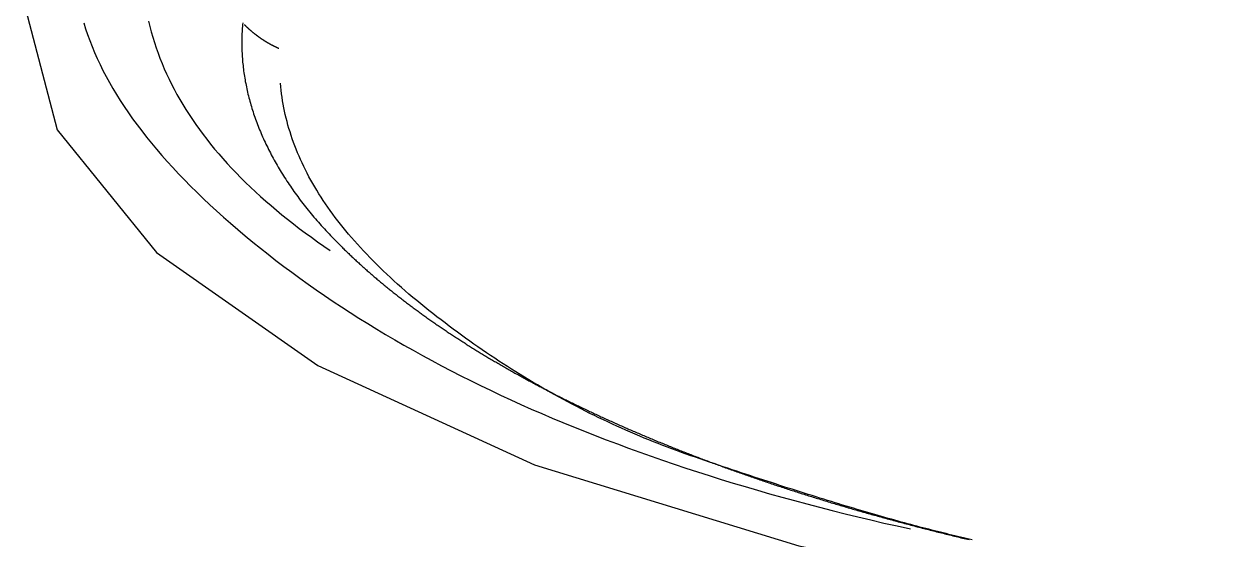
# Model space of a CAD drawing. Extents: x -120222 to -41942, y -19134 to 30932.
# Drawn here: x -81597.01 to -81591.57, y 10152.01 to 10154.37 of the extents above; entities that cross this region are included whole.
import ezdxf

# ---------------------------------------------------------------- set-up
doc = ezdxf.new("R2010")
doc.units = 0
doc.header["$LTSCALE"] = 150
doc.header["$MEASUREMENT"] = 0
doc.layers.get('0').update_dxf_attribs({"linetype": 'CONTINUOUS'})
doc.layers.add('____-568', color=7, linetype='CONTINUOUS')

# ---------------------------------------------------------------- blocks, each defined once
blk = doc.blocks.new('____-172')
at = {"color": 1, "linetype": 'Continuous'}
blk.add_lwpolyline([(-88021.0584, 5608.5385), (-88022.5592, 5608.7091), (-88024.1199, 5608.7667), (-88025.6806, 5608.7091), (-88027.1814, 5608.5385), (-88028.5645, 5608.2616), (-88029.7768, 5607.8889), (-88030.7717, 5607.4348), (-88031.5109, 5606.9167), (-88031.9662, 5606.3545), (-88032.1199, 5605.7698), (-88031.9662, 5605.1852), (-88031.5109, 5604.623), (-88030.7717, 5604.1048), (-88029.7768, 5603.6507), (-88028.5645, 5603.278), (-88027.1814, 5603.0011), (-88025.6806, 5602.8305), (-88024.1199, 5602.773), (-88022.5592, 5602.8305), (-88021.0584, 5603.0011)], dxfattribs=at)
at = {"color": 1, "linetype": 'Continuous', "flags": 128}
for points in [[(-88031.5478, 5605.684), (-88031.5418, 5605.6594), (-88031.5352, 5605.6349), (-88031.5282, 5605.6105), (-88031.5207, 5605.5861), (-88031.5126, 5605.5619), (-88031.504, 5605.5378), (-88031.495, 5605.5138), (-88031.4854, 5605.4899), (-88031.4753, 5605.466), (-88031.4647, 5605.4423), (-88031.4536, 5605.4187), (-88031.4419, 5605.3951), (-88031.4298, 5605.3717), (-88031.4172, 5605.3484), (-88031.404, 5605.3251), (-88031.3903, 5605.302), (-88031.3762, 5605.2789), (-88031.3615, 5605.256), (-88031.3463, 5605.2331), (-88031.3306, 5605.2104), (-88031.3144, 5605.1877), (-88031.2977, 5605.1651), (-88031.2804, 5605.1427), (-88031.2627, 5605.1203), (-88031.2444, 5605.098), (-88031.2257, 5605.0759), (-88031.2064, 5605.0538), (-88031.1866, 5605.0318), (-88031.1663, 5605.0099), (-88031.1455, 5604.9881), (-88031.1242, 5604.9664), (-88031.1024, 5604.9448), (-88031.0801, 5604.9233), (-88031.0572, 5604.9019), (-88031.0339, 5604.8806), (-88031.01, 5604.8594), (-88030.9857, 5604.8383), (-88030.9608, 5604.8173), (-88030.9354, 5604.7964), (-88030.9095, 5604.7756), (-88030.8831, 5604.7549), (-88030.8562, 5604.7342), (-88030.8287, 5604.7137), (-88030.8008, 5604.6933), (-88030.7724, 5604.673), (-88030.7434, 5604.6527), (-88030.7139, 5604.6326), (-88030.7139, 5604.6326)], [(-88031.8444, 5605.6767), (-88031.836, 5605.6495), (-88031.8269, 5605.6223), (-88031.817, 5605.595), (-88031.8064, 5605.5677), (-88031.795, 5605.5403), (-88031.7829, 5605.5129), (-88031.77, 5605.4855), (-88031.7564, 5605.458), (-88031.742, 5605.4305), (-88031.7269, 5605.4029), (-88031.711, 5605.3753), (-88031.6944, 5605.3476), (-88031.677, 5605.3199), (-88031.6588, 5605.2922), (-88031.6399, 5605.2644), (-88031.6203, 5605.2366), (-88031.5999, 5605.2087), (-88031.5787, 5605.1808), (-88031.5568, 5605.1529), (-88031.5341, 5605.1249), (-88031.5107, 5605.0969), (-88031.4866, 5605.0688), (-88031.4616, 5605.0407), (-88031.436, 5605.0126), (-88031.4095, 5604.9844), (-88031.3824, 5604.9561), (-88031.3544, 5604.9278), (-88031.3257, 5604.8995), (-88031.2963, 5604.8712), (-88031.2661, 5604.8428), (-88031.2352, 5604.8143), (-88031.2035, 5604.7858), (-88031.171, 5604.7573), (-88031.1378, 5604.7287), (-88031.1039, 5604.7001), (-88031.0693, 5604.6716), (-88031.0344, 5604.6433), (-88030.999, 5604.6153), (-88030.9632, 5604.5875), (-88030.927, 5604.5599), (-88030.8904, 5604.5326), (-88030.8533, 5604.5055), (-88030.8159, 5604.4787), (-88030.778, 5604.4521), (-88030.7397, 5604.4257), (-88030.701, 5604.3996), (-88030.6619, 5604.3737), (-88030.6224, 5604.348), (-88030.5824, 5604.3226), (-88030.542, 5604.2974), (-88030.5012, 5604.2725), (-88030.46, 5604.2478), (-88030.4184, 5604.2233), (-88030.3764, 5604.1991), (-88030.3339, 5604.1751), (-88030.291, 5604.1514), (-88030.2478, 5604.1279), (-88030.204, 5604.1046), (-88030.1599, 5604.0816), (-88030.1154, 5604.0588), (-88030.0704, 5604.0363), (-88030.0251, 5604.014), (-88029.9793, 5603.9919), (-88029.9331, 5603.97), (-88029.8864, 5603.9484), (-88029.8394, 5603.9271), (-88029.7919, 5603.906), (-88029.7441, 5603.8851), (-88029.6958, 5603.8644), (-88029.6471, 5603.844), (-88029.598, 5603.8239), (-88029.5484, 5603.804), (-88029.4985, 5603.7843), (-88029.4481, 5603.7648), (-88029.3973, 5603.7456), (-88029.3461, 5603.7266), (-88029.2945, 5603.7079), (-88029.2424, 5603.6894), (-88029.19, 5603.6711), (-88029.1371, 5603.6531), (-88029.0838, 5603.6353), (-88029.0301, 5603.6178), (-88028.976, 5603.6005), (-88028.9215, 5603.5834), (-88028.8665, 5603.5666), (-88028.8111, 5603.55), (-88028.7553, 5603.5337), (-88028.6991, 5603.5176), (-88028.6425, 5603.5017), (-88028.5855, 5603.4861), (-88028.528, 5603.4707), (-88028.4701, 5603.4555), (-88028.4119, 5603.4406), (-88028.3531, 5603.4259), (-88028.294, 5603.4115), (-88028.2345, 5603.3973), (-88028.1745, 5603.3833), (-88028.1142, 5603.3696), (-88028.0534, 5603.3561), (-88028.0534, 5603.3561)], [(-88031.1154, 5605.6762), (-88031.1162, 5605.668), (-88031.1169, 5605.6599), (-88031.1175, 5605.6517), (-88031.118, 5605.6436), (-88031.1185, 5605.6354), (-88031.1189, 5605.6273), (-88031.1192, 5605.6191), (-88031.1195, 5605.611), (-88031.1196, 5605.6028), (-88031.1198, 5605.5947), (-88031.1198, 5605.5865), (-88031.1198, 5605.5784), (-88031.1197, 5605.5702), (-88031.1196, 5605.5621), (-88031.1193, 5605.5539), (-88031.1191, 5605.5458), (-88031.1187, 5605.5376), (-88031.1183, 5605.5294), (-88031.1178, 5605.5213), (-88031.1172, 5605.5131), (-88031.1166, 5605.505), (-88031.1159, 5605.4968), (-88031.1151, 5605.4886), (-88031.1142, 5605.4805), (-88031.1133, 5605.4723), (-88031.1124, 5605.4642), (-88031.1113, 5605.456), (-88031.1102, 5605.4478), (-88031.109, 5605.4397), (-88031.1077, 5605.4315), (-88031.1064, 5605.4233), (-88031.105, 5605.4151), (-88031.1036, 5605.407), (-88031.102, 5605.3988), (-88031.1004, 5605.3906), (-88031.0988, 5605.3825), (-88031.097, 5605.3743), (-88031.0952, 5605.3661), (-88031.0933, 5605.3579), (-88031.0914, 5605.3498), (-88031.0894, 5605.3416), (-88031.0873, 5605.3334), (-88031.0852, 5605.3252), (-88031.0829, 5605.317), (-88031.0806, 5605.3089), (-88031.0783, 5605.3007), (-88031.0759, 5605.2925), (-88031.0734, 5605.2843), (-88031.0708, 5605.2761), (-88031.0682, 5605.2679), (-88031.0655, 5605.2597), (-88031.0627, 5605.2516), (-88031.0599, 5605.2434), (-88031.0569, 5605.2352), (-88031.054, 5605.227), (-88031.0509, 5605.2188), (-88031.0478, 5605.2106), (-88031.0446, 5605.2024), (-88031.0414, 5605.1942), (-88031.038, 5605.186), (-88031.0347, 5605.1778), (-88031.0312, 5605.1696), (-88031.0277, 5605.1614), (-88031.0241, 5605.1532), (-88031.0204, 5605.145), (-88031.0167, 5605.1369), (-88031.0129, 5605.1287), (-88031.009, 5605.1205), (-88031.0051, 5605.1124), (-88031.0011, 5605.1042), (-88030.9971, 5605.0961), (-88030.9929, 5605.0879), (-88030.9888, 5605.0798), (-88030.9845, 5605.0717), (-88030.9802, 5605.0636), (-88030.9758, 5605.0555), (-88030.9714, 5605.0474), (-88030.9669, 5605.0394), (-88030.9623, 5605.0313), (-88030.9577, 5605.0232), (-88030.953, 5605.0152), (-88030.9482, 5605.0072), (-88030.9434, 5604.9991), (-88030.9385, 5604.9911), (-88030.9336, 5604.9831), (-88030.9286, 5604.9751), (-88030.9235, 5604.9671), (-88030.9183, 5604.9591), (-88030.9131, 5604.9511), (-88030.9078, 5604.9432), (-88030.9025, 5604.9352), (-88030.8971, 5604.9273), (-88030.8916, 5604.9193), (-88030.8861, 5604.9114), (-88030.8805, 5604.9035), (-88030.8748, 5604.8956), (-88030.8691, 5604.8877), (-88030.8633, 5604.8798), (-88030.8575, 5604.8719), (-88030.8515, 5604.864), (-88030.8456, 5604.8562), (-88030.8395, 5604.8483), (-88030.8334, 5604.8405), (-88030.8272, 5604.8326), (-88030.821, 5604.8248), (-88030.8147, 5604.817), (-88030.8083, 5604.8092), (-88030.8019, 5604.8014), (-88030.7954, 5604.7936), (-88030.7888, 5604.7858), (-88030.7822, 5604.778), (-88030.7755, 5604.7703), (-88030.7687, 5604.7625), (-88030.7619, 5604.7548), (-88030.755, 5604.747), (-88030.748, 5604.7393), (-88030.741, 5604.7316), (-88030.7339, 5604.7239), (-88030.7268, 5604.7162), (-88030.7196, 5604.7085), (-88030.7123, 5604.7008), (-88030.705, 5604.6931), (-88030.6976, 5604.6855), (-88030.6901, 5604.6778), (-88030.6826, 5604.6702), (-88030.675, 5604.6625), (-88030.6673, 5604.6549), (-88030.6596, 5604.6473), (-88030.6596, 5604.6473)], [(-88031.1081, 5605.6685), (-88031.1071, 5605.6675), (-88031.1061, 5605.6664), (-88031.105, 5605.6654), (-88031.104, 5605.6644), (-88031.1029, 5605.6633), (-88031.1019, 5605.6623), (-88031.1008, 5605.6612), (-88031.0998, 5605.6602), (-88031.0987, 5605.6592), (-88031.0976, 5605.6582), (-88031.0966, 5605.6571), (-88031.0955, 5605.6561), (-88031.0944, 5605.6551), (-88031.0933, 5605.6541), (-88031.0922, 5605.6531), (-88031.0912, 5605.6521), (-88031.0901, 5605.6511), (-88031.089, 5605.6501), (-88031.0879, 5605.6491), (-88031.0868, 5605.6481), (-88031.0857, 5605.6471), (-88031.0846, 5605.6461), (-88031.0834, 5605.6451), (-88031.0823, 5605.6441), (-88031.0812, 5605.6431), (-88031.0801, 5605.6422), (-88031.079, 5605.6412), (-88031.0778, 5605.6402), (-88031.0767, 5605.6392), (-88031.0756, 5605.6383), (-88031.0744, 5605.6373), (-88031.0733, 5605.6363), (-88031.0721, 5605.6354), (-88031.071, 5605.6344), (-88031.0698, 5605.6335), (-88031.0687, 5605.6325), (-88031.0675, 5605.6316), (-88031.0664, 5605.6306), (-88031.0652, 5605.6297), (-88031.064, 5605.6288), (-88031.0628, 5605.6278), (-88031.0617, 5605.6269), (-88031.0605, 5605.626), (-88031.0593, 5605.625), (-88031.0581, 5605.6241), (-88031.0569, 5605.6232), (-88031.0557, 5605.6223), (-88031.0545, 5605.6214), (-88031.0533, 5605.6205), (-88031.0521, 5605.6196), (-88031.0509, 5605.6186), (-88031.0497, 5605.6177), (-88031.0485, 5605.6168), (-88031.0473, 5605.616), (-88031.046, 5605.6151), (-88031.0448, 5605.6142), (-88031.0436, 5605.6133), (-88031.0424, 5605.6124), (-88031.0411, 5605.6115), (-88031.0399, 5605.6106), (-88031.0386, 5605.6098), (-88031.0374, 5605.6089), (-88031.0361, 5605.608), (-88031.0349, 5605.6072), (-88031.0336, 5605.6063), (-88031.0324, 5605.6054), (-88031.0311, 5605.6046), (-88031.0298, 5605.6037), (-88031.0286, 5605.6029), (-88031.0273, 5605.602), (-88031.026, 5605.6012), (-88031.0248, 5605.6004), (-88031.0235, 5605.5995), (-88031.0222, 5605.5987), (-88031.0209, 5605.5979), (-88031.0197, 5605.5971), (-88031.0184, 5605.5962), (-88031.0171, 5605.5954), (-88031.0158, 5605.5946), (-88031.0145, 5605.5938), (-88031.0132, 5605.593), (-88031.0119, 5605.5922), (-88031.0107, 5605.5914), (-88031.0094, 5605.5906), (-88031.0081, 5605.5899), (-88031.0068, 5605.5891), (-88031.0055, 5605.5883), (-88031.0042, 5605.5875), (-88031.0029, 5605.5868), (-88031.0015, 5605.586), (-88031.0002, 5605.5852), (-88030.9989, 5605.5845), (-88030.9976, 5605.5837), (-88030.9963, 5605.583), (-88030.995, 5605.5822), (-88030.9937, 5605.5815), (-88030.9923, 5605.5808), (-88030.991, 5605.58), (-88030.9897, 5605.5793), (-88030.9884, 5605.5786), (-88030.987, 5605.5779), (-88030.9857, 5605.5771), (-88030.9844, 5605.5764), (-88030.983, 5605.5757), (-88030.9817, 5605.575), (-88030.9804, 5605.5743), (-88030.979, 5605.5736), (-88030.9777, 5605.5729), (-88030.9763, 5605.5722), (-88030.975, 5605.5715), (-88030.9736, 5605.5709), (-88030.9723, 5605.5702), (-88030.9709, 5605.5695), (-88030.9696, 5605.5688), (-88030.9682, 5605.5682), (-88030.9669, 5605.5675), (-88030.9655, 5605.5669), (-88030.9641, 5605.5662), (-88030.9628, 5605.5656), (-88030.9614, 5605.5649), (-88030.96, 5605.5643), (-88030.9587, 5605.5636), (-88030.9573, 5605.563), (-88030.9559, 5605.5624), (-88030.9546, 5605.5617), (-88030.9532, 5605.5611), (-88030.9518, 5605.5605), (-88030.9504, 5605.5599), (-88030.9504, 5605.5599)], [(-88027.7706, 5603.3059), (-88027.7839, 5603.309), (-88027.7972, 5603.3122), (-88027.8104, 5603.3153), (-88027.8236, 5603.3185), (-88027.8368, 5603.3217), (-88027.85, 5603.3248), (-88027.8632, 5603.328), (-88027.8764, 5603.3312), (-88027.8895, 5603.3345), (-88027.9026, 5603.3377), (-88027.9157, 5603.3409), (-88027.9288, 5603.3442), (-88027.942, 5603.3475), (-88027.9552, 5603.3508), (-88027.9687, 5603.3543), (-88027.9822, 5603.3577), (-88027.9959, 5603.3613), (-88028.0097, 5603.3649), (-88028.0236, 5603.3686), (-88028.0377, 5603.3723), (-88028.0519, 5603.3761), (-88028.0663, 5603.38), (-88028.0808, 5603.3839), (-88028.0954, 5603.3879), (-88028.1101, 5603.392), (-88028.125, 5603.3961), (-88028.14, 5603.4003), (-88028.1552, 5603.4046), (-88028.1704, 5603.4089), (-88028.1859, 5603.4133), (-88028.2014, 5603.4177), (-88028.2171, 5603.4222), (-88028.2329, 5603.4268), (-88028.2488, 5603.4315), (-88028.2649, 5603.4362), (-88028.2811, 5603.4409), (-88028.2975, 5603.4458), (-88028.314, 5603.4507), (-88028.3306, 5603.4556), (-88028.3473, 5603.4607), (-88028.3642, 5603.4658), (-88028.3812, 5603.4709), (-88028.3984, 5603.4761), (-88028.4157, 5603.4814), (-88028.4331, 5603.4868), (-88028.4506, 5603.4922), (-88028.4683, 5603.4977), (-88028.4861, 5603.5032), (-88028.5041, 5603.5088), (-88028.5222, 5603.5145), (-88028.5404, 5603.5202), (-88028.5587, 5603.526), (-88028.5772, 5603.5319), (-88028.5958, 5603.5378), (-88028.6146, 5603.5438), (-88028.6335, 5603.5499), (-88028.6525, 5603.556), (-88028.6716, 5603.5622), (-88028.6909, 5603.5685), (-88028.7103, 5603.5748), (-88028.7299, 5603.5812), (-88028.7496, 5603.5876), (-88028.7694, 5603.5941), (-88028.7894, 5603.6007), (-88028.8094, 5603.6073), (-88028.8297, 5603.614), (-88028.85, 5603.6208), (-88028.8705, 5603.6276), (-88028.8911, 5603.6345), (-88028.9119, 5603.6415), (-88028.9328, 5603.6485), (-88028.9538, 5603.6556), (-88028.9749, 5603.6628), (-88028.9962, 5603.67), (-88029.0176, 5603.6773), (-88029.0392, 5603.6846), (-88029.0608, 5603.692), (-88029.0823, 5603.6996), (-88029.1038, 5603.7073), (-88029.1253, 5603.7151), (-88029.1467, 5603.723), (-88029.168, 5603.731), (-88029.1893, 5603.7392), (-88029.2105, 5603.7475), (-88029.2317, 5603.7559), (-88029.2528, 5603.7644), (-88029.2739, 5603.773), (-88029.2949, 5603.7818), (-88029.3159, 5603.7907), (-88029.3368, 5603.7997), (-88029.3577, 5603.8088), (-88029.3785, 5603.818), (-88029.3993, 5603.8274), (-88029.42, 5603.8369), (-88029.4407, 5603.8465), (-88029.4613, 5603.8562), (-88029.4818, 5603.8661), (-88029.5023, 5603.876), (-88029.5228, 5603.8861), (-88029.5432, 5603.8963), (-88029.5635, 5603.9066), (-88029.5838, 5603.9171), (-88029.6041, 5603.9276), (-88029.6243, 5603.9383), (-88029.6444, 5603.9491), (-88029.6645, 5603.96), (-88029.6846, 5603.9711), (-88029.7046, 5603.9822), (-88029.7245, 5603.9935), (-88029.7444, 5604.0049), (-88029.7642, 5604.0164), (-88029.784, 5604.0281), (-88029.8037, 5604.0398), (-88029.8234, 5604.0517), (-88029.843, 5604.0637), (-88029.8626, 5604.0758), (-88029.8821, 5604.0881), (-88029.9016, 5604.1005), (-88029.921, 5604.1129), (-88029.9404, 5604.1255), (-88029.9597, 5604.1383), (-88029.979, 5604.1511), (-88029.9982, 5604.1641), (-88030.0174, 5604.1772), (-88030.0365, 5604.1904), (-88030.0555, 5604.2037), (-88030.0745, 5604.2171), (-88030.0935, 5604.2307), (-88030.1124, 5604.2444), (-88030.1312, 5604.2582), (-88030.15, 5604.2721), (-88030.1688, 5604.2861), (-88030.1875, 5604.3003), (-88030.2061, 5604.3146), (-88030.2247, 5604.329), (-88030.2433, 5604.3435), (-88030.2617, 5604.3582), (-88030.2802, 5604.3729), (-88030.2986, 5604.3878), (-88030.3169, 5604.4028), (-88030.3351, 5604.4179), (-88030.353, 5604.433), (-88030.3706, 5604.4481), (-88030.388, 5604.4632), (-88030.4051, 5604.4783), (-88030.4219, 5604.4935), (-88030.4385, 5604.5087), (-88030.4548, 5604.5238), (-88030.4709, 5604.539), (-88030.4866, 5604.5543), (-88030.5021, 5604.5695), (-88030.5174, 5604.5847), (-88030.5323, 5604.6), (-88030.547, 5604.6153), (-88030.5615, 5604.6306), (-88030.5756, 5604.6459), (-88030.5896, 5604.6612), (-88030.6032, 5604.6766), (-88030.6166, 5604.6919), (-88030.6297, 5604.7073), (-88030.6425, 5604.7227), (-88030.6551, 5604.7381), (-88030.6674, 5604.7535), (-88030.6794, 5604.769), (-88030.6912, 5604.7844), (-88030.7027, 5604.7999), (-88030.7139, 5604.8154), (-88030.7249, 5604.8309), (-88030.7356, 5604.8464), (-88030.746, 5604.8619), (-88030.7562, 5604.8775), (-88030.7661, 5604.893), (-88030.7757, 5604.9086), (-88030.7851, 5604.9242), (-88030.7942, 5604.9398), (-88030.803, 5604.9555), (-88030.8116, 5604.9711), (-88030.8199, 5604.9868), (-88030.8279, 5605.0025), (-88030.8357, 5605.0181), (-88030.8431, 5605.0339), (-88030.8504, 5605.0496), (-88030.8573, 5605.0653), (-88030.864, 5605.0811), (-88030.8705, 5605.0969), (-88030.8766, 5605.1126), (-88030.8825, 5605.1285), (-88030.8882, 5605.1443), (-88030.8935, 5605.1601), (-88030.8986, 5605.176), (-88030.9034, 5605.1918), (-88030.908, 5605.2077), (-88030.9123, 5605.2236), (-88030.9163, 5605.2395), (-88030.9201, 5605.2555), (-88030.9236, 5605.2714), (-88030.9268, 5605.2874), (-88030.9298, 5605.3034), (-88030.9325, 5605.3194), (-88030.9349, 5605.3354), (-88030.937, 5605.3514), (-88030.9389, 5605.3674), (-88030.9406, 5605.3835), (-88030.9419, 5605.3996), (-88030.9419, 5605.3996)], [(-88030.6596, 5604.6473), (-88030.6559, 5604.6437), (-88030.6522, 5604.64), (-88030.6484, 5604.6364), (-88030.6447, 5604.6328), (-88030.6409, 5604.6291), (-88030.6372, 5604.6255), (-88030.6334, 5604.6219), (-88030.6296, 5604.6183), (-88030.6258, 5604.6147), (-88030.622, 5604.6111), (-88030.6182, 5604.6075), (-88030.6144, 5604.6039), (-88030.6106, 5604.6003), (-88030.6067, 5604.5968), (-88030.6029, 5604.5932), (-88030.599, 5604.5896), (-88030.5952, 5604.586), (-88030.5913, 5604.5825), (-88030.5874, 5604.5789), (-88030.5835, 5604.5754), (-88030.5796, 5604.5718), (-88030.5757, 5604.5683), (-88030.5718, 5604.5647), (-88030.5679, 5604.5612), (-88030.564, 5604.5577), (-88030.56, 5604.5541), (-88030.5561, 5604.5506), (-88030.5521, 5604.5471), (-88030.5481, 5604.5436), (-88030.5442, 5604.5401), (-88030.5402, 5604.5366), (-88030.5362, 5604.5331), (-88030.5322, 5604.5296), (-88030.5281, 5604.5261), (-88030.5241, 5604.5226), (-88030.5201, 5604.5191), (-88030.516, 5604.5157), (-88030.512, 5604.5122), (-88030.5079, 5604.5087), (-88030.5039, 5604.5053), (-88030.4998, 5604.5018), (-88030.4957, 5604.4984), (-88030.4916, 5604.4949), (-88030.4875, 5604.4915), (-88030.4834, 5604.488), (-88030.4792, 5604.4846), (-88030.4751, 5604.4812), (-88030.471, 5604.4777), (-88030.4668, 5604.4743), (-88030.4626, 5604.4709), (-88030.4585, 5604.4675), (-88030.4543, 5604.4641), (-88030.4501, 5604.4607), (-88030.4459, 5604.4573), (-88030.4417, 5604.4539), (-88030.4375, 5604.4505), (-88030.4333, 5604.4471), (-88030.429, 5604.4437), (-88030.4248, 5604.4404), (-88030.4205, 5604.437), (-88030.4163, 5604.4336), (-88030.412, 5604.4303), (-88030.4077, 5604.4269), (-88030.4034, 5604.4235), (-88030.3991, 5604.4202), (-88030.3948, 5604.4169), (-88030.3905, 5604.4135), (-88030.3862, 5604.4102), (-88030.3818, 5604.4068), (-88030.3775, 5604.4035), (-88030.3731, 5604.4002), (-88030.3688, 5604.3969), (-88030.3644, 5604.3935), (-88030.36, 5604.3902), (-88030.3557, 5604.3869), (-88030.3513, 5604.3836), (-88030.3468, 5604.3803), (-88030.3424, 5604.377), (-88030.338, 5604.3737), (-88030.3336, 5604.3704), (-88030.3291, 5604.3671), (-88030.3247, 5604.3638), (-88030.3202, 5604.3605), (-88030.3158, 5604.3573), (-88030.3113, 5604.354), (-88030.3068, 5604.3507), (-88030.3023, 5604.3474), (-88030.2978, 5604.3442), (-88030.2933, 5604.3409), (-88030.2888, 5604.3377), (-88030.2842, 5604.3344), (-88030.2797, 5604.3311), (-88030.2751, 5604.3279), (-88030.2706, 5604.3247), (-88030.266, 5604.3214), (-88030.2614, 5604.3182), (-88030.2569, 5604.3149), (-88030.2523, 5604.3117), (-88030.2477, 5604.3085), (-88030.243, 5604.3053), (-88030.2384, 5604.302), (-88030.2338, 5604.2988), (-88030.2292, 5604.2956), (-88030.2245, 5604.2924), (-88030.2199, 5604.2892), (-88030.2152, 5604.286), (-88030.2105, 5604.2828), (-88030.2058, 5604.2796), (-88030.2011, 5604.2764), (-88030.1964, 5604.2732), (-88030.1917, 5604.27), (-88030.187, 5604.2669), (-88030.1823, 5604.2637), (-88030.1775, 5604.2605), (-88030.1728, 5604.2573), (-88030.168, 5604.2542), (-88030.1633, 5604.251), (-88030.1585, 5604.2479), (-88030.1537, 5604.2447), (-88030.1489, 5604.2416), (-88030.1441, 5604.2384), (-88030.1393, 5604.2353), (-88030.1345, 5604.2321), (-88030.1297, 5604.229), (-88030.1248, 5604.2259), (-88030.12, 5604.2227), (-88030.1151, 5604.2196), (-88030.1103, 5604.2165), (-88030.1054, 5604.2134), (-88030.1005, 5604.2102), (-88030.0956, 5604.2071), (-88030.0907, 5604.204), (-88030.0858, 5604.2009), (-88030.0809, 5604.1978), (-88030.076, 5604.1947), (-88030.0711, 5604.1916), (-88030.0661, 5604.1885), (-88030.0612, 5604.1854), (-88030.0562, 5604.1824), (-88030.0513, 5604.1793), (-88030.0463, 5604.1762), (-88030.0413, 5604.1731), (-88030.0363, 5604.1701), (-88030.0313, 5604.167), (-88030.0263, 5604.1639), (-88030.0213, 5604.1609), (-88030.0163, 5604.1578), (-88030.0112, 5604.1548), (-88030.0062, 5604.1517), (-88030.0012, 5604.1487), (-88029.9961, 5604.1457), (-88029.991, 5604.1426), (-88029.986, 5604.1396), (-88029.9809, 5604.1366), (-88029.9758, 5604.1335), (-88029.9707, 5604.1305), (-88029.9656, 5604.1275), (-88029.9605, 5604.1245), (-88029.9553, 5604.1215), (-88029.9502, 5604.1185), (-88029.9451, 5604.1155), (-88029.9399, 5604.1125), (-88029.9347, 5604.1095), (-88029.9296, 5604.1065), (-88029.9244, 5604.1035), (-88029.9192, 5604.1005), (-88029.914, 5604.0975), (-88029.9088, 5604.0945), (-88029.9036, 5604.0916), (-88029.8984, 5604.0886), (-88029.8932, 5604.0856), (-88029.8879, 5604.0827), (-88029.8827, 5604.0797), (-88029.8774, 5604.0768), (-88029.8722, 5604.0738), (-88029.8669, 5604.0709), (-88029.8616, 5604.0679), (-88029.8563, 5604.065), (-88029.851, 5604.062), (-88029.8457, 5604.0591), (-88029.8404, 5604.0562), (-88029.8351, 5604.0532), (-88029.8298, 5604.0503), (-88029.8244, 5604.0474), (-88029.8191, 5604.0445), (-88029.8137, 5604.0416), (-88029.8084, 5604.0387), (-88029.803, 5604.0358), (-88029.7976, 5604.0329), (-88029.7922, 5604.03), (-88029.7868, 5604.0271), (-88029.7814, 5604.0242), (-88029.776, 5604.0213), (-88029.7706, 5604.0184), (-88029.7652, 5604.0155), (-88029.7597, 5604.0127), (-88029.7543, 5604.0098), (-88029.7488, 5604.0069), (-88029.7434, 5604.0041), (-88029.7379, 5604.0012), (-88029.7324, 5603.9983), (-88029.727, 5603.9955), (-88029.7215, 5603.9926), (-88029.716, 5603.9898), (-88029.7105, 5603.9869), (-88029.705, 5603.9841), (-88029.6994, 5603.9813), (-88029.6939, 5603.9784), (-88029.6884, 5603.9756), (-88029.6828, 5603.9728), (-88029.6773, 5603.97), (-88029.6717, 5603.9671), (-88029.6662, 5603.9643), (-88029.6606, 5603.9615), (-88029.655, 5603.9587), (-88029.6494, 5603.9559), (-88029.6438, 5603.9531), (-88029.6382, 5603.9503), (-88029.6326, 5603.9475), (-88029.627, 5603.9447), (-88029.6214, 5603.942), (-88029.6157, 5603.9392), (-88029.6101, 5603.9364), (-88029.6045, 5603.9336), (-88029.5988, 5603.9309), (-88029.5931, 5603.9281), (-88029.5875, 5603.9253), (-88029.5818, 5603.9226), (-88029.5761, 5603.9198), (-88029.5704, 5603.9171), (-88029.5647, 5603.9143), (-88029.559, 5603.9116), (-88029.5533, 5603.9088), (-88029.5476, 5603.9061), (-88029.5418, 5603.9034), (-88029.5361, 5603.9006), (-88029.5304, 5603.8979), (-88029.5246, 5603.8952), (-88029.5189, 5603.8925), (-88029.5131, 5603.8898), (-88029.5073, 5603.887), (-88029.5015, 5603.8843), (-88029.4957, 5603.8816), (-88029.4899, 5603.8789), (-88029.4841, 5603.8762), (-88029.4783, 5603.8735), (-88029.4725, 5603.8708), (-88029.4667, 5603.8682), (-88029.4608, 5603.8655), (-88029.455, 5603.8628), (-88029.4491, 5603.8601), (-88029.4433, 5603.8575), (-88029.4374, 5603.8548), (-88029.4315, 5603.8521), (-88029.4257, 5603.8495), (-88029.4198, 5603.8468), (-88029.4139, 5603.8442), (-88029.408, 5603.8415), (-88029.4021, 5603.8389), (-88029.3962, 5603.8362), (-88029.3902, 5603.8336), (-88029.3843, 5603.8309), (-88029.3784, 5603.8283), (-88029.3724, 5603.8257), (-88029.3665, 5603.8231), (-88029.3605, 5603.8204), (-88029.3546, 5603.8178), (-88029.3486, 5603.8152), (-88029.3426, 5603.8126), (-88029.3366, 5603.81), (-88029.3306, 5603.8074), (-88029.3246, 5603.8048), (-88029.3186, 5603.8022), (-88029.3126, 5603.7996), (-88029.3066, 5603.797), (-88029.3006, 5603.7945), (-88029.2945, 5603.7919), (-88029.2885, 5603.7893), (-88029.2825, 5603.7867), (-88029.2764, 5603.7842), (-88029.2703, 5603.7816), (-88029.2643, 5603.779), (-88029.2582, 5603.7765), (-88029.2521, 5603.7739), (-88029.246, 5603.7714), (-88029.2399, 5603.7688), (-88029.2338, 5603.7663), (-88029.2277, 5603.7638), (-88029.2216, 5603.7612), (-88029.2155, 5603.7587), (-88029.2094, 5603.7562), (-88029.2032, 5603.7537), (-88029.1971, 5603.7511), (-88029.191, 5603.7486), (-88029.1848, 5603.7461), (-88029.1786, 5603.7436), (-88029.1725, 5603.7411), (-88029.1663, 5603.7386), (-88029.1601, 5603.7361), (-88029.1539, 5603.7336), (-88029.1477, 5603.7311), (-88029.1415, 5603.7286), (-88029.1353, 5603.7262), (-88029.1291, 5603.7237), (-88029.1229, 5603.7212), (-88029.1166, 5603.7187), (-88029.1104, 5603.7163), (-88029.1042, 5603.7138), (-88029.0979, 5603.7113), (-88029.0917, 5603.7089), (-88029.0854, 5603.7064), (-88029.0791, 5603.704), (-88029.0728, 5603.7015), (-88029.0666, 5603.6991), (-88029.0603, 5603.6967), (-88029.054, 5603.6942), (-88029.0477, 5603.6918), (-88029.0414, 5603.6894), (-88029.035, 5603.687), (-88029.0287, 5603.6845), (-88029.0224, 5603.6821), (-88029.016, 5603.6797), (-88029.0097, 5603.6773), (-88029.0033, 5603.6749), (-88028.997, 5603.6725), (-88028.9906, 5603.6701), (-88028.9842, 5603.6677), (-88028.9778, 5603.6653), (-88028.9715, 5603.6629), (-88028.9651, 5603.6606), (-88028.9587, 5603.6582), (-88028.9522, 5603.6558), (-88028.9458, 5603.6534), (-88028.9394, 5603.6511), (-88028.933, 5603.6487), (-88028.9265, 5603.6463), (-88028.9201, 5603.644), (-88028.9136, 5603.6416), (-88028.9072, 5603.6392), (-88028.9007, 5603.6369), (-88028.8942, 5603.6346), (-88028.8877, 5603.6322), (-88028.8812, 5603.6299), (-88028.8747, 5603.6275), (-88028.8682, 5603.6252), (-88028.8617, 5603.6229), (-88028.8552, 5603.6205), (-88028.8487, 5603.6182), (-88028.8421, 5603.6159), (-88028.8356, 5603.6136), (-88028.829, 5603.6113), (-88028.8225, 5603.609), (-88028.8159, 5603.6066), (-88028.8094, 5603.6043), (-88028.8028, 5603.602), (-88028.7962, 5603.5997), (-88028.7896, 5603.5975), (-88028.783, 5603.5952), (-88028.7764, 5603.5929), (-88028.7698, 5603.5906), (-88028.7632, 5603.5883), (-88028.7565, 5603.586), (-88028.7499, 5603.5838), (-88028.7432, 5603.5815), (-88028.7366, 5603.5792), (-88028.7299, 5603.577), (-88028.7233, 5603.5747), (-88028.7166, 5603.5724), (-88028.7099, 5603.5702), (-88028.7032, 5603.5679), (-88028.6965, 5603.5657), (-88028.6898, 5603.5635), (-88028.6831, 5603.5612), (-88028.6764, 5603.559), (-88028.6697, 5603.5567), (-88028.663, 5603.5545), (-88028.6562, 5603.5523), (-88028.6495, 5603.5501), (-88028.6427, 5603.5478), (-88028.636, 5603.5456), (-88028.6292, 5603.5434), (-88028.6224, 5603.5412), (-88028.6157, 5603.539), (-88028.6089, 5603.5368), (-88028.6021, 5603.5346), (-88028.5953, 5603.5324), (-88028.5885, 5603.5302), (-88028.5816, 5603.528), (-88028.5748, 5603.5258), (-88028.568, 5603.5237), (-88028.5612, 5603.5215), (-88028.5543, 5603.5193), (-88028.5475, 5603.5171), (-88028.5406, 5603.515), (-88028.5337, 5603.5128), (-88028.5269, 5603.5106), (-88028.52, 5603.5085), (-88028.5131, 5603.5063), (-88028.5062, 5603.5042), (-88028.4993, 5603.502), (-88028.4924, 5603.4999), (-88028.4855, 5603.4977), (-88028.4786, 5603.4956), (-88028.4717, 5603.4935), (-88028.4647, 5603.4913), (-88028.4578, 5603.4892), (-88028.4508, 5603.4871), (-88028.4439, 5603.485), (-88028.4369, 5603.4829), (-88028.43, 5603.4807), (-88028.423, 5603.4786), (-88028.416, 5603.4765), (-88028.409, 5603.4744), (-88028.402, 5603.4723), (-88028.395, 5603.4702), (-88028.388, 5603.4681), (-88028.381, 5603.4661), (-88028.374, 5603.464), (-88028.367, 5603.4619), (-88028.3599, 5603.4598), (-88028.3529, 5603.4577), (-88028.3458, 5603.4557), (-88028.3388, 5603.4536), (-88028.3317, 5603.4515), (-88028.3246, 5603.4495), (-88028.3176, 5603.4474), (-88028.3105, 5603.4454), (-88028.3034, 5603.4433), (-88028.2963, 5603.4413), (-88028.2892, 5603.4392), (-88028.2821, 5603.4372), (-88028.2749, 5603.4351), (-88028.2678, 5603.4331), (-88028.2607, 5603.4311), (-88028.2535, 5603.4291), (-88028.2464, 5603.427), (-88028.2392, 5603.425), (-88028.2321, 5603.423), (-88028.2249, 5603.421), (-88028.2177, 5603.419), (-88028.2106, 5603.417), (-88028.2034, 5603.415), (-88028.1962, 5603.413), (-88028.189, 5603.411), (-88028.1818, 5603.409), (-88028.1745, 5603.407), (-88028.1673, 5603.405), (-88028.1601, 5603.403), (-88028.1529, 5603.4011), (-88028.1456, 5603.3991), (-88028.1384, 5603.3971), (-88028.1311, 5603.3952), (-88028.1239, 5603.3932), (-88028.1166, 5603.3912), (-88028.1093, 5603.3893), (-88028.1021, 5603.3873), (-88028.0948, 5603.3854), (-88028.0875, 5603.3834), (-88028.0802, 5603.3815), (-88028.0729, 5603.3796), (-88028.0656, 5603.3776), (-88028.0583, 5603.3757), (-88028.051, 5603.3738), (-88028.0437, 5603.3719), (-88028.0363, 5603.3699), (-88028.029, 5603.368), (-88028.0217, 5603.3661), (-88028.0143, 5603.3642), (-88028.007, 5603.3623), (-88027.9996, 5603.3604), (-88027.9923, 5603.3585), (-88027.9849, 5603.3566), (-88027.9775, 5603.3547), (-88027.9701, 5603.3529), (-88027.9628, 5603.351), (-88027.9554, 5603.3491), (-88027.948, 5603.3472), (-88027.9406, 5603.3454), (-88027.9332, 5603.3435), (-88027.9258, 5603.3416), (-88027.9184, 5603.3398), (-88027.9109, 5603.3379), (-88027.9035, 5603.3361), (-88027.8961, 5603.3342), (-88027.8887, 5603.3324), (-88027.8812, 5603.3306), (-88027.8738, 5603.3287), (-88027.8663, 5603.3269), (-88027.8588, 5603.3251), (-88027.8514, 5603.3232), (-88027.8439, 5603.3214), (-88027.8364, 5603.3196), (-88027.829, 5603.3178), (-88027.8215, 5603.316), (-88027.814, 5603.3142), (-88027.8065, 5603.3124), (-88027.799, 5603.3106), (-88027.7915, 5603.3088), (-88027.7839, 5603.307)]]:
    blk.add_lwpolyline(points, dxfattribs=at)
blk = doc.blocks.new('____-186')
at = {"color": 1}
blk.add_blockref('____-172', (0, 0), dxfattribs=at)

msp = doc.modelspace()

# ---------------------------------------------------------------- block references
at = {"layer": '____-568', "color": 0}
msp.add_blockref('____-186', (6435.10495, 4548.69799), dxfattribs=at)

doc.saveas('drawing.dxf')
